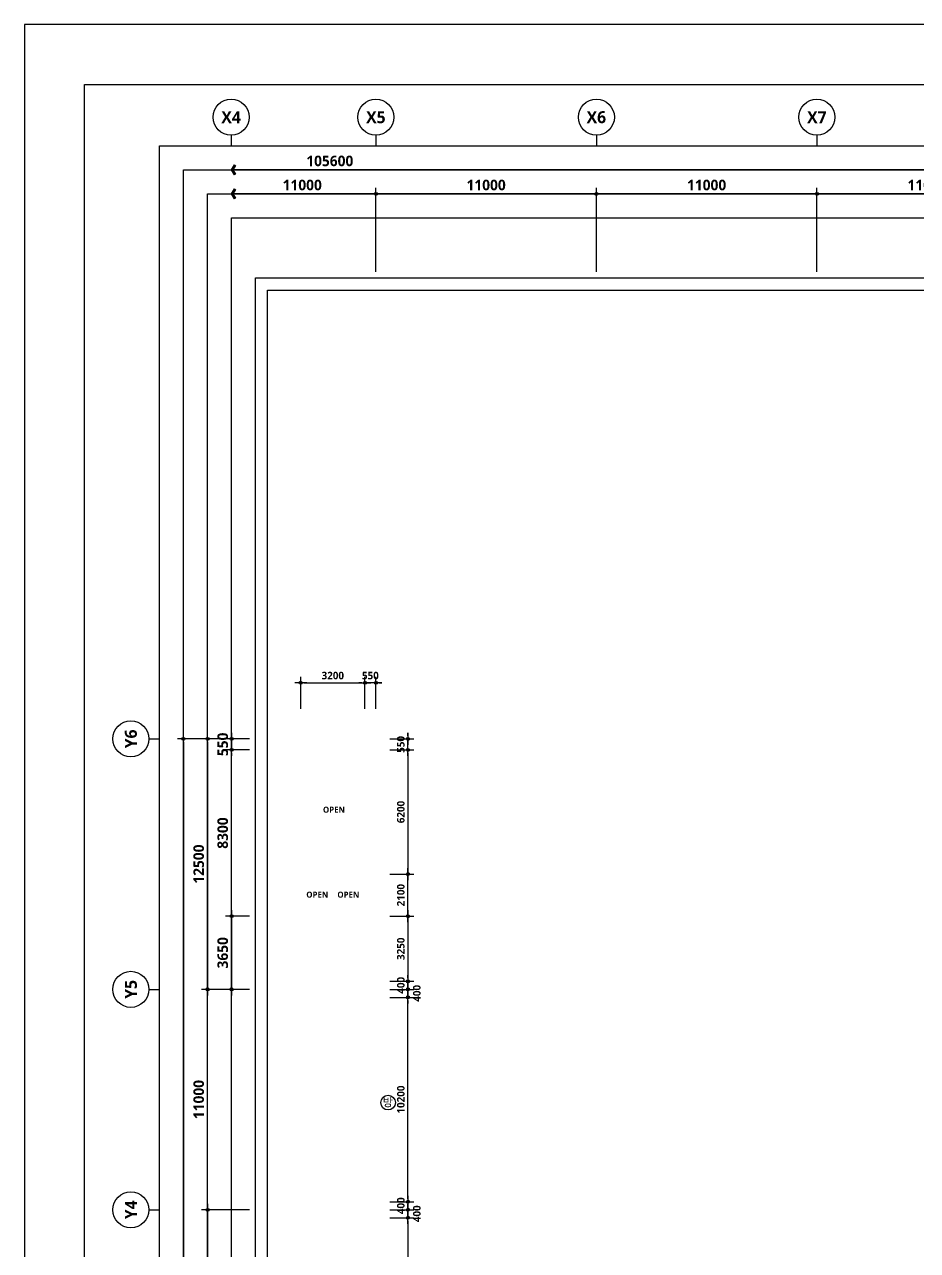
# Model space of a CAD drawing. Header units: millimetres. Extents: x -63924 to 190228206, y 0 to 456875599.
# Drawn here: x 89100 to 133650, y 820818 to 882000 of the extents above; entities that cross this region are included whole.
import ezdxf
from ezdxf.enums import TextEntityAlignment as Align

# ---------------------------------------------------------------- set-up
doc = ezdxf.new("R2010")
doc.units = ezdxf.units.MM
doc.header["$LTSCALE"] = 150
doc.header["$MEASUREMENT"] = 0
doc.header["$PDSIZE"] = -10
doc.layers.get('0').update_dxf_attribs({"linetype": 'CONTINUOUS'})
doc.layers.get('Defpoints').update_dxf_attribs({"color": 153, "linetype": 'CONTINUOUS'})
for name, color, linetype in [('A-ANNO-DIM', 4, 'CONTINUOUS'), ('A-ANNO-SYMB', 7, 'CONTINUOUS'), ('A-ANNO-TEXT1', 7, 'CONTINUOUS'), ('A-ANNO-TITL', 7, 'CONTINUOUS'), ('A-ST-AXIS-BUB', 7, 'CONTINUOUS'), ('A-ST-AXIS-DIM', 7, 'CONTINUOUS')]:
    doc.layers.add(name, color=color, linetype=linetype)
for name, color, linetype, plot in [('Defpoint', 161, 'CONTINUOUS', False), ('G(그리드1)', 185, 'CONTINUOUS', False), ('G(그리드2)', 235, 'CONTINUOUS', False)]:
    doc.layers.add(name, color=color, linetype=linetype, plot=plot)
doc.styles.add('2020음성 1차', font='')
doc.styles.add('SH_대대리576', font='')
doc.styles.add('SH_진천_나눔', font='')
doc.styles.get('2020음성 1차').set_extended_font_data('NanumGothic', bold=True)
doc.styles.get('SH_대대리576').set_extended_font_data('NanumGothic', bold=True)
doc.styles.get('SH_진천_나눔').set_extended_font_data('NanumGothic', bold=True)
doc.dimstyles.new('SHP 300', dxfattribs={"dimscale": 150, "dimtxt": 3.5, "dimasz": 1, "dimexe": 2, "dimexo": 2, "dimgap": 1, "dimtad": 1, "dimdec": 0, "dimzin": 0, "dimdsep": 46, "dimtxsty": 'SH_대대리576', "dimblk": 'DIMDOT', "dimcen": 0.09, "dimclrt": 3, "dimadec": 0, "dimazin": 1, "dimtfac": 1, "dimtdec": 0, "dimtix": 1, "dimtmove": 2, "dimatfit": 0, "dimldrblk": 'DIMDOT', "dimfxl": 1, "dimtolj": 1, "dimtzin": 0, "dimarcsym": 0})
doc.dimstyles.new('SHP300내부', dxfattribs={"dimscale": 150, "dimtxt": 2.5, "dimasz": 1, "dimexe": 2, "dimexo": 2, "dimgap": 1, "dimtad": 1, "dimdec": 0, "dimzin": 0, "dimdsep": 46, "dimtxsty": 'SH_대대리576', "dimblk": 'DIMDOT', "dimcen": 0.09, "dimclrd": 256, "dimclre": 256, "dimclrt": 3, "dimadec": 0, "dimazin": 1, "dimtfac": 1, "dimtdec": 0, "dimtix": 1, "dimtmove": 2, "dimatfit": 0, "dimldrblk": 'DIMDOT', "dimfxl": 1, "dimtolj": 1, "dimtzin": 0, "dimlwd": -1, "dimlwe": -1, "dimarcsym": 0})

# ---------------------------------------------------------------- blocks, each defined once
blk = doc.blocks.new('A-ST-AXIS-BUB-1')
at = {"layer": 'A-ST-AXIS-BUB'}
blk.add_line((0, 350), (0, 0), dxfattribs=at)
blk.add_circle((0, 950), 600, dxfattribs=at)
blk = doc.blocks.new('DIMDOT')
at = {"color": 0}
blk.add_line((-2, 0), (2, 0), dxfattribs=at)
for radius in [0.5, 0.25]:
    blk.add_circle((0, 0), radius, dxfattribs=at)
blk = doc.blocks.new('*D238')
at = {"layer": 'A-ST-AXIS-DIM', "color": 0, "lineweight": -2, "transparency": 16777216}
for p, q in [((106630, 869650), (106630, 873850)), ((117630, 869650), (117630, 873850)), ((117480, 873550), (106780, 873550))]:
    blk.add_line(p, q, dxfattribs=at)
at = {"layer": 'Defpoints', "color": 0, "transparency": 16777216}
for p in [(106630, 873550), (106630, 869350), (117630, 869350)]:
    blk.add_point(p, dxfattribs=at)
at = {"layer": 'A-ST-AXIS-DIM', "color": 0, "linetype": 'ByBlock', "lineweight": -2, "transparency": 16777216, "xscale": 150, "yscale": 150, "zscale": 150, "rotation": 180}
blk.add_blockref('DIMDOT', (106630, 873550), dxfattribs=at)
at = {"layer": 'A-ST-AXIS-DIM', "color": 0, "linetype": 'ByBlock', "lineweight": -2, "transparency": 16777216, "xscale": 150, "yscale": 150, "zscale": 150}
blk.add_blockref('DIMDOT', (117630, 873550), dxfattribs=at)
at = {"layer": 'A-ST-AXIS-DIM', "color": 3, "transparency": 16777216, "insert": (112130, 873988), "char_height": 525, "attachment_point": 5, "style": 'SH_대대리576'}
blk.add_mtext('\\A1;11000', dxfattribs=at)
blk = doc.blocks.new('*D239')
at = {"layer": 'A-ST-AXIS-DIM', "color": 0, "lineweight": -2, "transparency": 16777216}
for p, q in [((117630, 869650), (117630, 873850)), ((128630, 869650), (128630, 873850)), ((128480, 873550), (117780, 873550))]:
    blk.add_line(p, q, dxfattribs=at)
at = {"layer": 'Defpoints', "color": 0, "transparency": 16777216}
for p in [(117630, 873550), (117630, 869350), (128630, 869350)]:
    blk.add_point(p, dxfattribs=at)
at = {"layer": 'A-ST-AXIS-DIM', "color": 0, "linetype": 'ByBlock', "lineweight": -2, "transparency": 16777216, "xscale": 150, "yscale": 150, "zscale": 150, "rotation": 180}
blk.add_blockref('DIMDOT', (117630, 873550), dxfattribs=at)
at = {"layer": 'A-ST-AXIS-DIM', "color": 0, "linetype": 'ByBlock', "lineweight": -2, "transparency": 16777216, "xscale": 150, "yscale": 150, "zscale": 150}
blk.add_blockref('DIMDOT', (128630, 873550), dxfattribs=at)
at = {"layer": 'A-ST-AXIS-DIM', "color": 3, "transparency": 16777216, "insert": (123130, 873988), "char_height": 525, "attachment_point": 5, "style": 'SH_대대리576'}
blk.add_mtext('\\A1;11000', dxfattribs=at)
blk = doc.blocks.new('*D240')
at = {"layer": 'A-ST-AXIS-DIM', "color": 0, "lineweight": -2, "transparency": 16777216}
for p, q in [((128630, 869650), (128630, 873850)), ((139630, 869650), (139630, 873850)), ((139480, 873550), (128780, 873550))]:
    blk.add_line(p, q, dxfattribs=at)
at = {"layer": 'Defpoints', "color": 0, "transparency": 16777216}
for p in [(128630, 873550), (128630, 869350), (139630, 869350)]:
    blk.add_point(p, dxfattribs=at)
at = {"layer": 'A-ST-AXIS-DIM', "color": 0, "linetype": 'ByBlock', "lineweight": -2, "transparency": 16777216, "xscale": 150, "yscale": 150, "zscale": 150, "rotation": 180}
blk.add_blockref('DIMDOT', (128630, 873550), dxfattribs=at)
at = {"layer": 'A-ST-AXIS-DIM', "color": 0, "linetype": 'ByBlock', "lineweight": -2, "transparency": 16777216, "xscale": 150, "yscale": 150, "zscale": 150}
blk.add_blockref('DIMDOT', (139630, 873550), dxfattribs=at)
at = {"layer": 'A-ST-AXIS-DIM', "color": 3, "transparency": 16777216, "insert": (134130, 873988), "char_height": 525, "attachment_point": 5, "style": 'SH_대대리576'}
blk.add_mtext('\\A1;11000', dxfattribs=at)
blk = doc.blocks.new('*D1572')
at = {"layer": 'A-ST-AXIS-DIM', "color": 0, "lineweight": -2, "transparency": 16777216}
for p, q in [((100330, 822850), (97930, 822850)), ((98230, 822700), (98230, 812000)), ((100330, 811850), (97930, 811850))]:
    blk.add_line(p, q, dxfattribs=at)
at = {"layer": 'Defpoints', "color": 0, "transparency": 16777216}
for p in [(100630, 822850), (98230, 811850), (100630, 811850)]:
    blk.add_point(p, dxfattribs=at)
at = {"layer": 'A-ST-AXIS-DIM', "color": 0, "linetype": 'ByBlock', "lineweight": -2, "transparency": 16777216, "xscale": 150, "yscale": 150, "zscale": 150}
for p, rotation in [((98230, 822850), 90), ((98230, 811850), 270)]:
    blk.add_blockref('DIMDOT', p, dxfattribs=dict(at, rotation=rotation))
at = {"layer": 'A-ST-AXIS-DIM', "color": 3, "transparency": 16777216, "insert": (97792, 817350), "char_height": 525, "attachment_point": 5, "rotation": 90, "style": 'SH_대대리576'}
blk.add_mtext('\\A1;11000', dxfattribs=at)
blk = doc.blocks.new('*D1573')
at = {"layer": 'A-ST-AXIS-DIM', "color": 0, "lineweight": -2, "transparency": 16777216}
for p, q in [((100330, 833850), (97930, 833850)), ((98230, 823000), (98230, 833700)), ((100330, 822850), (97930, 822850))]:
    blk.add_line(p, q, dxfattribs=at)
at = {"layer": 'Defpoints', "color": 0, "transparency": 16777216}
for p in [(98230, 833850), (100630, 833850), (100630, 822850)]:
    blk.add_point(p, dxfattribs=at)
at = {"layer": 'A-ST-AXIS-DIM', "color": 0, "linetype": 'ByBlock', "lineweight": -2, "transparency": 16777216, "xscale": 150, "yscale": 150, "zscale": 150}
for p, rotation in [((98230, 833850), 90), ((98230, 822850), 270)]:
    blk.add_blockref('DIMDOT', p, dxfattribs=dict(at, rotation=rotation))
at = {"layer": 'A-ST-AXIS-DIM', "color": 3, "transparency": 16777216, "insert": (97792, 828350), "char_height": 525, "attachment_point": 5, "rotation": 90, "style": 'SH_대대리576'}
blk.add_mtext('\\A1;11000', dxfattribs=at)
blk = doc.blocks.new('*D1574')
at = {"layer": 'A-ST-AXIS-DIM', "color": 0, "lineweight": -2, "transparency": 16777216}
for p, q in [((100330, 846350), (97930, 846350)), ((98230, 846200), (98230, 834000)), ((100330, 833850), (97930, 833850))]:
    blk.add_line(p, q, dxfattribs=at)
at = {"layer": 'Defpoints', "color": 0, "transparency": 16777216}
for p in [(100630, 846350), (98230, 833850), (100630, 833850)]:
    blk.add_point(p, dxfattribs=at)
at = {"layer": 'A-ST-AXIS-DIM', "color": 0, "linetype": 'ByBlock', "lineweight": -2, "transparency": 16777216, "xscale": 150, "yscale": 150, "zscale": 150}
for p, rotation in [((98230, 846350), 90), ((98230, 833850), 270)]:
    blk.add_blockref('DIMDOT', p, dxfattribs=dict(at, rotation=rotation))
at = {"layer": 'A-ST-AXIS-DIM', "color": 3, "transparency": 16777216, "insert": (97791, 840100), "char_height": 525, "attachment_point": 5, "rotation": 90, "style": 'SH_대대리576'}
blk.add_mtext('\\A1;12500', dxfattribs=at)
blk = doc.blocks.new('*D1575')
at = {"layer": 'A-ST-AXIS-DIM', "color": 0, "lineweight": -2, "transparency": 16777216}
for p, q in [((100330, 846350), (96730, 846350)), ((97030, 846200), (97030, 789500)), ((100330, 789350), (96730, 789350))]:
    blk.add_line(p, q, dxfattribs=at)
at = {"layer": 'Defpoints', "color": 0, "transparency": 16777216}
for p in [(100630, 846350), (97030, 789350), (100630, 789350)]:
    blk.add_point(p, dxfattribs=at)
at = {"layer": 'A-ST-AXIS-DIM', "color": 0, "linetype": 'ByBlock', "lineweight": -2, "transparency": 16777216, "xscale": 150, "yscale": 150, "zscale": 150}
for p, rotation in [((97030, 846350), 90), ((97030, 789350), 270)]:
    blk.add_blockref('DIMDOT', p, dxfattribs=dict(at, rotation=rotation))
at = {"layer": 'A-ST-AXIS-DIM', "color": 3, "transparency": 16777216, "insert": (96591, 817850), "char_height": 525, "attachment_point": 5, "rotation": 90, "style": 'SH_대대리576'}
blk.add_mtext('\\A1;57000', dxfattribs=at)
blk = doc.blocks.new('*D1581')
at = {"layer": 'A-ST-AXIS-DIM', "color": 0, "lineweight": -2, "transparency": 16777216}
for p, q in [((100330, 845800), (99130, 845800)), ((99430, 837650), (99430, 845650)), ((100330, 837500), (99130, 837500))]:
    blk.add_line(p, q, dxfattribs=at)
at = {"layer": 'Defpoints', "color": 0, "transparency": 16777216}
for p in [(99430, 845800), (100630, 845800), (100630, 837500)]:
    blk.add_point(p, dxfattribs=at)
at = {"layer": 'A-ST-AXIS-DIM', "color": 0, "linetype": 'ByBlock', "lineweight": -2, "transparency": 16777216, "xscale": 150, "yscale": 150, "zscale": 150}
for p, rotation in [((99430, 845800), 90), ((99430, 837500), 270)]:
    blk.add_blockref('DIMDOT', p, dxfattribs=dict(at, rotation=rotation))
at = {"layer": 'A-ST-AXIS-DIM', "color": 3, "transparency": 16777216, "insert": (98990, 841650), "char_height": 525, "attachment_point": 5, "rotation": 90, "style": 'SH_대대리576'}
blk.add_mtext('\\A1;8300', dxfattribs=at)
blk = doc.blocks.new('*D1582')
at = {"layer": 'A-ST-AXIS-DIM', "color": 0, "lineweight": -2, "transparency": 16777216}
for p, q in [((100330, 846350), (99130, 846350)), ((99430, 846500), (99430, 846650)), ((99430, 846350), (99430, 845800)), ((100330, 845800), (99130, 845800)), ((99430, 845650), (99430, 845500))]:
    blk.add_line(p, q, dxfattribs=at)
at = {"layer": 'Defpoints', "color": 0, "transparency": 16777216}
for p in [(100630, 846350), (99430, 845800), (100630, 845800)]:
    blk.add_point(p, dxfattribs=at)
at = {"layer": 'A-ST-AXIS-DIM', "color": 0, "linetype": 'ByBlock', "lineweight": -2, "transparency": 16777216, "xscale": 150, "yscale": 150, "zscale": 150}
for p, rotation in [((99430, 846350), 270), ((99430, 845800), 90)]:
    blk.add_blockref('DIMDOT', p, dxfattribs=dict(at, rotation=rotation))
at = {"layer": 'A-ST-AXIS-DIM', "color": 3, "transparency": 16777216, "insert": (98991, 846075), "char_height": 525, "attachment_point": 5, "rotation": 90, "style": 'SH_대대리576'}
blk.add_mtext('\\A1;550', dxfattribs=at)
blk = doc.blocks.new('*D1583')
at = {"layer": 'A-ST-AXIS-DIM', "color": 0, "lineweight": -2, "transparency": 16777216}
for p, q in [((100330, 837500), (99130, 837500)), ((99430, 837350), (99430, 834000)), ((100330, 833850), (99130, 833850))]:
    blk.add_line(p, q, dxfattribs=at)
at = {"layer": 'Defpoints', "color": 0, "transparency": 16777216}
for p in [(100630, 837500), (99430, 833850), (100630, 833850)]:
    blk.add_point(p, dxfattribs=at)
at = {"layer": 'A-ST-AXIS-DIM', "color": 0, "linetype": 'ByBlock', "lineweight": -2, "transparency": 16777216, "xscale": 150, "yscale": 150, "zscale": 150}
for p, rotation in [((99430, 837500), 90), ((99430, 833850), 270)]:
    blk.add_blockref('DIMDOT', p, dxfattribs=dict(at, rotation=rotation))
at = {"layer": 'A-ST-AXIS-DIM', "color": 3, "transparency": 16777216, "insert": (98990, 835675), "char_height": 525, "attachment_point": 5, "rotation": 90, "style": 'SH_대대리576'}
blk.add_mtext('\\A1;3650', dxfattribs=at)
blk = doc.blocks.new('*D1620')
at = {"layer": 'A-ANNO-DIM', "transparency": 16777216}
for p, q in [((106080, 847850), (106080, 849450)), ((106630, 847850), (106630, 849450)), ((105930, 849150), (105780, 849150)), ((106630, 849150), (106080, 849150)), ((106780, 849150), (106930, 849150))]:
    blk.add_line(p, q, dxfattribs=at)
at = {"layer": 'Defpoints', "color": 0, "transparency": 16777216}
for p in [(106080, 849150), (106080, 847550), (106630, 847550)]:
    blk.add_point(p, dxfattribs=at)
at = {"layer": 'A-ANNO-DIM', "linetype": 'ByBlock', "transparency": 16777216, "xscale": 150, "yscale": 150, "zscale": 150}
blk.add_blockref('DIMDOT', (106080, 849150), dxfattribs=at)
at = {"layer": 'A-ANNO-DIM', "linetype": 'ByBlock', "transparency": 16777216, "xscale": 150, "yscale": 150, "zscale": 150, "rotation": 180}
blk.add_blockref('DIMDOT', (106630, 849150), dxfattribs=at)
at = {"layer": 'A-ANNO-DIM', "color": 3, "transparency": 16777216, "insert": (106355, 849506), "char_height": 375, "attachment_point": 5, "style": 'SH_대대리576'}
blk.add_mtext('\\A1;550', dxfattribs=at)
blk = doc.blocks.new('*D1621')
at = {"layer": 'A-ANNO-DIM', "transparency": 16777216}
for p, q in [((102880, 847850), (102880, 849450)), ((106080, 847850), (106080, 849450)), ((103030, 849150), (105930, 849150))]:
    blk.add_line(p, q, dxfattribs=at)
at = {"layer": 'Defpoints', "color": 0, "transparency": 16777216}
for p in [(106080, 849150), (102880, 847550), (106080, 847550)]:
    blk.add_point(p, dxfattribs=at)
at = {"layer": 'A-ANNO-DIM', "linetype": 'ByBlock', "transparency": 16777216, "xscale": 150, "yscale": 150, "zscale": 150, "rotation": 180}
blk.add_blockref('DIMDOT', (102880, 849150), dxfattribs=at)
at = {"layer": 'A-ANNO-DIM', "linetype": 'ByBlock', "transparency": 16777216, "xscale": 150, "yscale": 150, "zscale": 150}
blk.add_blockref('DIMDOT', (106080, 849150), dxfattribs=at)
at = {"layer": 'A-ANNO-DIM', "color": 3, "transparency": 16777216, "insert": (104480, 849507), "char_height": 375, "attachment_point": 5, "style": 'SH_대대리576'}
blk.add_mtext('\\A1;3200', dxfattribs=at)
blk = doc.blocks.new('방화스크린 TEXT100')
at = {"layer": 'A-ANNO-SYMB'}
blk.add_circle((0, 0), 243, dxfattribs=at)
at = {"layer": 'A-ANNO-TITL', "style": '2020음성 1차'}
blk.add_text('방', height=267, dxfattribs=at).set_placement((-7, 7), align=Align.MIDDLE_CENTER)
blk = doc.blocks.new('*D2310')
at = {"layer": 'A-ANNO-DIM', "transparency": 16777216}
for p, q in [((107330, 822450), (108530, 822450)), ((108230, 822300), (108230, 814600)), ((107330, 814450), (108530, 814450))]:
    blk.add_line(p, q, dxfattribs=at)
at = {"layer": 'Defpoints', "color": 0, "transparency": 16777216}
for p in [(107030, 822450), (107030, 814450), (108230, 814450)]:
    blk.add_point(p, dxfattribs=at)
at = {"layer": 'A-ANNO-DIM', "linetype": 'ByBlock', "transparency": 16777216, "xscale": 150, "yscale": 150, "zscale": 150}
for p, rotation in [((108230, 822450), 90), ((108230, 814450), 270)]:
    blk.add_blockref('DIMDOT', p, dxfattribs=dict(at, rotation=rotation))
at = {"layer": 'A-ANNO-DIM', "color": 3, "transparency": 16777216, "insert": (107873, 818450), "char_height": 375, "attachment_point": 5, "rotation": 90, "style": 'SH_대대리576'}
blk.add_mtext('\\A1;8000', dxfattribs=at)
blk = doc.blocks.new('*D2311')
at = {"layer": 'A-ANNO-DIM', "transparency": 16777216}
for p, q in [((108230, 823000), (108230, 823150)), ((107330, 822850), (108530, 822850)), ((107330, 822450), (108530, 822450)), ((108230, 822450), (108230, 822850)), ((108230, 822300), (108230, 822150))]:
    blk.add_line(p, q, dxfattribs=at)
at = {"layer": 'Defpoints', "color": 0, "transparency": 16777216}
for p in [(107030, 822850), (107030, 822450), (108230, 822850)]:
    blk.add_point(p, dxfattribs=at)
at = {"layer": 'A-ANNO-DIM', "linetype": 'ByBlock', "transparency": 16777216, "xscale": 150, "yscale": 150, "zscale": 150}
for p, rotation in [((108230, 822850), 270), ((108230, 822450), 90)]:
    blk.add_blockref('DIMDOT', p, dxfattribs=dict(at, rotation=rotation))
at = {"layer": 'A-ANNO-DIM', "color": 3, "transparency": 16777216, "insert": (108674, 822650), "char_height": 375, "attachment_point": 5, "rotation": 90, "style": 'SH_대대리576'}
blk.add_mtext('\\A1;400', dxfattribs=at)
blk = doc.blocks.new('*D2312')
at = {"layer": 'A-ANNO-DIM', "transparency": 16777216}
for p, q in [((108230, 823400), (108230, 823550)), ((107330, 823250), (108530, 823250)), ((108230, 823250), (108230, 822850)), ((107330, 822850), (108530, 822850)), ((108230, 822700), (108230, 822550))]:
    blk.add_line(p, q, dxfattribs=at)
at = {"layer": 'Defpoints', "color": 0, "transparency": 16777216}
for p in [(107030, 823250), (107030, 822850), (108230, 822850)]:
    blk.add_point(p, dxfattribs=at)
at = {"layer": 'A-ANNO-DIM', "linetype": 'ByBlock', "transparency": 16777216, "xscale": 150, "yscale": 150, "zscale": 150}
for p, rotation in [((108230, 823250), 270), ((108230, 822850), 90)]:
    blk.add_blockref('DIMDOT', p, dxfattribs=dict(at, rotation=rotation))
at = {"layer": 'A-ANNO-DIM', "color": 3, "transparency": 16777216, "insert": (107874, 823050), "char_height": 375, "attachment_point": 5, "rotation": 90, "style": 'SH_대대리576'}
blk.add_mtext('\\A1;400', dxfattribs=at)
blk = doc.blocks.new('*D2313')
at = {"layer": 'A-ANNO-DIM', "transparency": 16777216}
for p, q in [((107330, 833450), (108530, 833450)), ((108230, 823400), (108230, 833300)), ((107330, 823250), (108530, 823250))]:
    blk.add_line(p, q, dxfattribs=at)
at = {"layer": 'Defpoints', "color": 0, "transparency": 16777216}
for p in [(107030, 833450), (108230, 833450), (107030, 823250)]:
    blk.add_point(p, dxfattribs=at)
at = {"layer": 'A-ANNO-DIM', "linetype": 'ByBlock', "transparency": 16777216, "xscale": 150, "yscale": 150, "zscale": 150}
for p, rotation in [((108230, 833450), 90), ((108230, 823250), 270)]:
    blk.add_blockref('DIMDOT', p, dxfattribs=dict(at, rotation=rotation))
at = {"layer": 'A-ANNO-DIM', "color": 3, "transparency": 16777216, "insert": (107874, 828350), "char_height": 375, "attachment_point": 5, "rotation": 90, "style": 'SH_대대리576'}
blk.add_mtext('\\A1;10200', dxfattribs=at)
blk = doc.blocks.new('*D2314')
at = {"layer": 'A-ANNO-DIM', "transparency": 16777216}
for p, q in [((108230, 834000), (108230, 834150)), ((107330, 833850), (108530, 833850)), ((107330, 833450), (108530, 833450)), ((108230, 833850), (108230, 833450)), ((108230, 833300), (108230, 833150))]:
    blk.add_line(p, q, dxfattribs=at)
at = {"layer": 'Defpoints', "color": 0, "transparency": 16777216}
for p in [(107030, 833850), (107030, 833450), (108230, 833450)]:
    blk.add_point(p, dxfattribs=at)
at = {"layer": 'A-ANNO-DIM', "linetype": 'ByBlock', "transparency": 16777216, "xscale": 150, "yscale": 150, "zscale": 150}
for p, rotation in [((108230, 833850), 270), ((108230, 833450), 90)]:
    blk.add_blockref('DIMDOT', p, dxfattribs=dict(at, rotation=rotation))
at = {"layer": 'A-ANNO-DIM', "color": 3, "transparency": 16777216, "insert": (108674, 833650), "char_height": 375, "attachment_point": 5, "rotation": 90, "style": 'SH_대대리576'}
blk.add_mtext('\\A1;400', dxfattribs=at)
blk = doc.blocks.new('*D2315')
at = {"layer": 'A-ANNO-DIM', "transparency": 16777216}
for p, q in [((108230, 834400), (108230, 834550)), ((107330, 834250), (108530, 834250)), ((108230, 833850), (108230, 834250)), ((107330, 833850), (108530, 833850)), ((108230, 833700), (108230, 833550))]:
    blk.add_line(p, q, dxfattribs=at)
at = {"layer": 'Defpoints', "color": 0, "transparency": 16777216}
for p in [(107030, 834250), (108230, 834250), (107030, 833850)]:
    blk.add_point(p, dxfattribs=at)
at = {"layer": 'A-ANNO-DIM', "linetype": 'ByBlock', "transparency": 16777216, "xscale": 150, "yscale": 150, "zscale": 150}
for p, rotation in [((108230, 834250), 270), ((108230, 833850), 90)]:
    blk.add_blockref('DIMDOT', p, dxfattribs=dict(at, rotation=rotation))
at = {"layer": 'A-ANNO-DIM', "color": 3, "transparency": 16777216, "insert": (107874, 834050), "char_height": 375, "attachment_point": 5, "rotation": 90, "style": 'SH_대대리576'}
blk.add_mtext('\\A1;400', dxfattribs=at)
blk = doc.blocks.new('*D2316')
at = {"layer": 'A-ANNO-DIM', "transparency": 16777216}
for p, q in [((107330, 837500), (108530, 837500)), ((108230, 837350), (108230, 834400)), ((107330, 834250), (108530, 834250))]:
    blk.add_line(p, q, dxfattribs=at)
at = {"layer": 'Defpoints', "color": 0, "transparency": 16777216}
for p in [(107030, 837500), (107030, 834250), (108230, 834250)]:
    blk.add_point(p, dxfattribs=at)
at = {"layer": 'A-ANNO-DIM', "linetype": 'ByBlock', "transparency": 16777216, "xscale": 150, "yscale": 150, "zscale": 150}
for p, rotation in [((108230, 837500), 90), ((108230, 834250), 270)]:
    blk.add_blockref('DIMDOT', p, dxfattribs=dict(at, rotation=rotation))
at = {"layer": 'A-ANNO-DIM', "color": 3, "transparency": 16777216, "insert": (107873, 835875), "char_height": 375, "attachment_point": 5, "rotation": 90, "style": 'SH_대대리576'}
blk.add_mtext('\\A1;3250', dxfattribs=at)
blk = doc.blocks.new('*D2317')
at = {"layer": 'A-ANNO-DIM', "transparency": 16777216}
for p, q in [((107330, 839600), (108530, 839600)), ((108230, 837650), (108230, 839450)), ((107330, 837500), (108530, 837500))]:
    blk.add_line(p, q, dxfattribs=at)
at = {"layer": 'Defpoints', "color": 0, "transparency": 16777216}
for p in [(107030, 839600), (108230, 839600), (107030, 837500)]:
    blk.add_point(p, dxfattribs=at)
at = {"layer": 'A-ANNO-DIM', "linetype": 'ByBlock', "transparency": 16777216, "xscale": 150, "yscale": 150, "zscale": 150}
for p, rotation in [((108230, 839600), 90), ((108230, 837500), 270)]:
    blk.add_blockref('DIMDOT', p, dxfattribs=dict(at, rotation=rotation))
at = {"layer": 'A-ANNO-DIM', "color": 3, "transparency": 16777216, "insert": (107874, 838550), "char_height": 375, "attachment_point": 5, "rotation": 90, "style": 'SH_대대리576'}
blk.add_mtext('\\A1;2100', dxfattribs=at)
blk = doc.blocks.new('*D2318')
at = {"layer": 'A-ANNO-DIM', "transparency": 16777216}
for p, q in [((107330, 845800), (108530, 845800)), ((108230, 845650), (108230, 839750)), ((107330, 839600), (108530, 839600))]:
    blk.add_line(p, q, dxfattribs=at)
at = {"layer": 'Defpoints', "color": 0, "transparency": 16777216}
for p in [(107030, 845800), (107030, 839600), (108230, 839600)]:
    blk.add_point(p, dxfattribs=at)
at = {"layer": 'A-ANNO-DIM', "linetype": 'ByBlock', "transparency": 16777216, "xscale": 150, "yscale": 150, "zscale": 150}
for p, rotation in [((108230, 845800), 90), ((108230, 839600), 270)]:
    blk.add_blockref('DIMDOT', p, dxfattribs=dict(at, rotation=rotation))
at = {"layer": 'A-ANNO-DIM', "color": 3, "transparency": 16777216, "insert": (107873, 842700), "char_height": 375, "attachment_point": 5, "rotation": 90, "style": 'SH_대대리576'}
blk.add_mtext('\\A1;6200', dxfattribs=at)
blk = doc.blocks.new('*D2319')
at = {"layer": 'A-ANNO-DIM', "transparency": 16777216}
for p, q in [((107330, 846350), (108530, 846350)), ((108230, 846500), (108230, 846650)), ((108230, 845800), (108230, 846350)), ((107330, 845800), (108530, 845800)), ((108230, 845650), (108230, 845500))]:
    blk.add_line(p, q, dxfattribs=at)
at = {"layer": 'Defpoints', "color": 0, "transparency": 16777216}
for p in [(107030, 846350), (108230, 846350), (107030, 845800)]:
    blk.add_point(p, dxfattribs=at)
at = {"layer": 'A-ANNO-DIM', "linetype": 'ByBlock', "transparency": 16777216, "xscale": 150, "yscale": 150, "zscale": 150}
for p, rotation in [((108230, 846350), 270), ((108230, 845800), 90)]:
    blk.add_blockref('DIMDOT', p, dxfattribs=dict(at, rotation=rotation))
at = {"layer": 'A-ANNO-DIM', "color": 3, "transparency": 16777216, "insert": (107874, 846075), "char_height": 375, "attachment_point": 5, "rotation": 90, "style": 'SH_대대리576'}
blk.add_mtext('\\A1;550', dxfattribs=at)

msp = doc.modelspace()

# ---------------------------------------------------------------- linework, layer by layer
at = {"layer": 'A-ST-AXIS-DIM'}
for p, q in [((168230, 874750), (99430, 874750)), ((106630, 869650), (106630, 873850)), ((106480, 873550), (99430, 873550))]:
    msp.add_line(p, q, dxfattribs=at)
at = {"layer": 'A-ST-AXIS-DIM', "linetype": 'Continuous'}
for points in [[(99573.4, 874994.6), (99622.3, 874965.9), (99495.7, 874750), (99622.4, 874534), (99573.4, 874505.4), (99430, 874750)], [(99573.4, 873794.6), (99622.3, 873765.9), (99495.7, 873550), (99622.4, 873334), (99573.4, 873305.4), (99430, 873550)]]:
    msp.add_lwpolyline(points, close=True, dxfattribs=at)
at = {"layer": 'Defpoint'}
for points in [[(89100, 756000), (178200, 756000), (178200, 882000), (89100, 882000)], [(92100, 879000), (175200, 879000), (175200, 772500), (92100, 772500)]]:
    msp.add_lwpolyline(points, close=True, dxfattribs=at)
at = {"layer": 'G(그리드1)'}
for points in [[(174030, 774550), (95830, 774550), (95830, 875950), (174030, 875950)], [(172830, 776750), (97030, 776750), (97030, 874750), (172830, 874750)], [(171630, 777950), (98230, 777950), (98230, 873550), (171630, 873550)], [(170430, 779150), (99430, 779150), (99430, 872350), (170430, 872350)], [(169230, 782150), (100630, 782150), (100630, 869350), (169230, 869350)]]:
    msp.add_lwpolyline(points, close=True, dxfattribs=at)
at = {"layer": 'G(그리드2)'}
msp.add_lwpolyline([(168630, 782750), (101230, 782750), (101230, 868750), (168630, 868750)], close=True, dxfattribs=at)

# ---------------------------------------------------------------- block references
at = {"xscale": 1.5, "yscale": 1.5, "zscale": 1.5}
msp.add_blockref('방화스크린 TEXT100', (107240, 828197.4), dxfattribs=at)
at = {"layer": 'A-ST-AXIS-BUB', "xscale": 1.5, "yscale": 1.5, "zscale": 1.5}
for p in [(99405, 875950), (106630, 875950), (117630, 875950), (128630, 875950)]:
    msp.add_blockref('A-ST-AXIS-BUB-1', p, dxfattribs=at)
at = {"layer": 'A-ST-AXIS-BUB', "xscale": 1.5, "yscale": 1.5, "zscale": 1.5, "rotation": 90}
for p in [(95830, 846350), (95830, 833850), (95830, 822850)]:
    msp.add_blockref('A-ST-AXIS-BUB-1', p, dxfattribs=at)
at = {"layer": 'A-ST-AXIS-DIM', "xscale": 150, "yscale": 150, "zscale": 150}
msp.add_blockref('DIMDOT', (106630, 873550), dxfattribs=at)

# ---------------------------------------------------------------- texts
at = {"layer": 'A-ANNO-TEXT1', "style": 'SH_대대리576'}
for s, p in [('X4', (99405, 877375)), ('X5', (106630, 877375)), ('X6', (117630, 877375)), ('X7', (128630, 877375))]:
    msp.add_text(s, height=600, dxfattribs=at).set_placement(p, align=Align.MIDDLE_CENTER)
for s, p in [('Y6', (94405, 846350)), ('Y5', (94405, 833850)), ('Y4', (94405, 822850))]:
    msp.add_text(s, height=600, rotation=90, dxfattribs=at).set_placement(p, align=Align.MIDDLE_CENTER)
at = {"layer": 'A-ANNO-TEXT1', "style": 'SH_진천_나눔'}
for p in [(104536.7, 842815.3), (103705, 838575), (105255, 838575)]:
    msp.add_text('OPEN', height=300, dxfattribs=at).set_placement(p, align=Align.MIDDLE)
at = {"layer": 'A-ST-AXIS-DIM', "color": 3, "char_height": 525, "attachment_point": 5, "style": 'SH_대대리576'}
for s, insert in [('\\A1;105600', (104330, 875189.7)), ('\\A1;11000', (102955, 873987.9))]:
    msp.add_mtext(s, dxfattribs=dict(at, insert=insert))

# ---------------------------------------------------------------- dimensions: what is measured, and where the dimension line sits
at = {"layer": 'A-ANNO-DIM'}
for base, p1, p2, angle, picture, middle in [((106080, 849150), (102880, 847550), (106080, 847550), 180, '*D1621', (104480, 849506.9)), ((106080, 849150), (106630, 847550), (106080, 847550), 0, '*D1620', (106355, 849506.1)), ((108230, 846350), (107030, 845800), (107030, 846350), 270, '*D2319', (107873.9, 846075)), ((108230, 839600), (107030, 845800), (107030, 839600), 90, '*D2318', (107873.1, 842700)), ((108230, 839600), (107030, 837500), (107030, 839600), 270, '*D2317', (107873.9, 838550)), ((108230, 834250), (107030, 837500), (107030, 834250), 90, '*D2316', (107873.1, 835875)), ((108230, 834250), (107030, 833850), (107030, 834250), 270, '*D2315', (107874.4, 834050)), ((108230, 833450), (107030, 823250), (107030, 833450), 270, '*D2313', (107873.9, 828350)), ((108230, 822850), (107030, 823250), (107030, 822850), 90, '*D2312', (107874.4, 823050)), ((108230, 814450), (107030, 822450), (107030, 814450), 90, '*D2310', (107873.1, 818450))]:
    dim = msp.add_linear_dim(base=base, p1=p1, p2=p2, angle=angle, dimstyle='SHP300내부', dxfattribs=at)
    dim.commit()
    dim.dimension.update_dxf_attribs({"geometry": picture, "text_midpoint": middle})
for base, p1, p2, angle, picture, middle in [((108230, 833450), (107030, 833850), (107030, 833450), 90, '*D2314', (108674.4, 833650)), ((108230, 822850), (107030, 822450), (107030, 822850), 270, '*D2311', (108674.4, 822650))]:
    dim = msp.add_linear_dim(base=base, p1=p1, p2=p2, angle=angle, dimstyle='SHP300내부', dxfattribs=at)
    dim.commit()
    dim.dimension.update_dxf_attribs({"geometry": picture, "text_midpoint": middle, "dimtype": 160})
at = {"layer": 'A-ST-AXIS-DIM'}
for base, p1, p2, picture, middle in [((106630, 873550), (117630, 869350), (106630, 869350), '*D238', (112130, 873987.9)), ((117630, 873550), (128630, 869350), (117630, 869350), '*D239', (123130, 873987.9)), ((128630, 873550), (139630, 869350), (128630, 869350), '*D240', (134130, 873987.9))]:
    dim = msp.add_linear_dim(base=base, p1=p1, p2=p2, dimstyle='SHP 300', override={"dimtxsty": 'SH_대대리576', "dimldrblk": 'DIMDOT'}, dxfattribs=at)
    dim.commit()
    dim.dimension.update_dxf_attribs({"geometry": picture, "text_midpoint": middle})
for base, p1, p2, angle, picture, middle in [((97030, 789350), (100630, 846350), (100630, 789350), 90, '*D1575', (96591.4, 817850)), ((98230, 833850), (100630, 846350), (100630, 833850), 90, '*D1574', (97790.7, 840100)), ((99430, 845800), (100630, 846350), (100630, 845800), 90, '*D1582', (98991.4, 846075)), ((99430, 845800), (100630, 837500), (100630, 845800), 270, '*D1581', (98990.3, 841650)), ((99430, 833850), (100630, 837500), (100630, 833850), 90, '*D1583', (98990.3, 835675)), ((98230, 833850), (100630, 822850), (100630, 833850), 270, '*D1573', (97792.1, 828350)), ((98230, 811850), (100630, 822850), (100630, 811850), 90, '*D1572', (97792.1, 817350))]:
    dim = msp.add_linear_dim(base=base, p1=p1, p2=p2, angle=angle, dimstyle='SHP 300', override={"dimtxsty": 'SH_대대리576', "dimldrblk": 'DIMDOT'}, dxfattribs=at)
    dim.commit()
    dim.dimension.update_dxf_attribs({"geometry": picture, "text_midpoint": middle})

doc.saveas('drawing.dxf')
